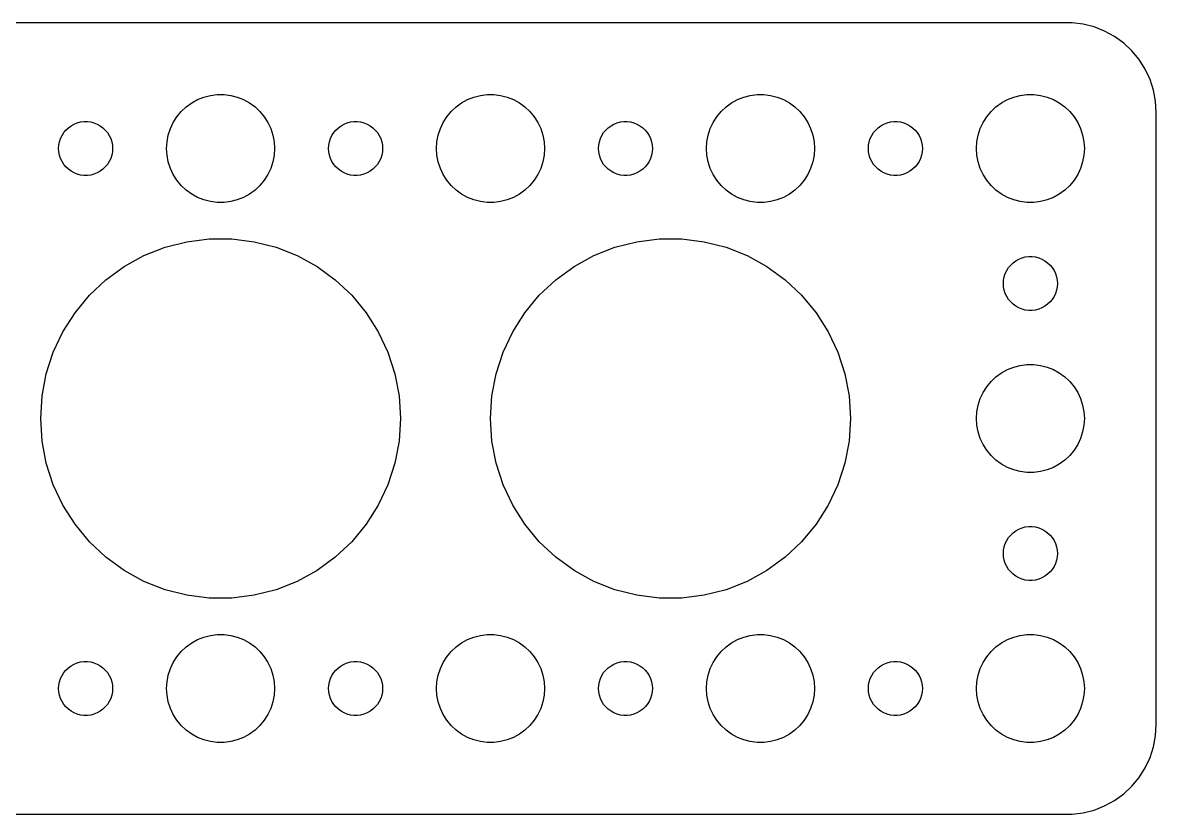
# Model space of a CAD drawing. Header units: metres. Extents: x -52 to 52, y 32 to 76.
# Drawn here: x -11 to 52, y 32 to 76 of the extents above; entities that cross this region are included whole.
import ezdxf

# ---------------------------------------------------------------- set-up
doc = ezdxf.new("R2010")
doc.units = ezdxf.units.M

msp = doc.modelspace()

# ---------------------------------------------------------------- linework, layer by layer
for p, q in [((47.3139, 75.9901), (-47.3139, 75.9901)), ((47.9369, 75.9114), (47.3139, 75.9901)), ((48.5451, 75.7553), (47.9369, 75.9114)), ((49.1289, 75.5241), (48.5451, 75.7553)), ((49.6791, 75.2216), (49.1289, 75.5241)), ((50.1871, 74.8526), (49.6791, 75.2216)), ((50.6448, 74.4227), (50.1871, 74.8526)), ((51.0451, 73.9389), (50.6448, 74.4227)), ((51.3815, 73.4088), (51.0451, 73.9389)), ((51.6489, 72.8406), (51.3815, 73.4088)), ((51.8429, 72.2434), (51.6489, 72.8406)), ((-1.27733, 71.7145), (-0.92705, 71.8532)), ((-0.92705, 71.8532), (-0.56213, 71.9469)), ((-0.56213, 71.9469), (-0.18837, 71.9941)), ((-0.18837, 71.9941), (0.18837, 71.9941)), ((0.18837, 71.9941), (0.56213, 71.9469)), ((0.56213, 71.9469), (0.92705, 71.8532)), ((0.92705, 71.8532), (1.27733, 71.7145)), ((13.7227, 71.7145), (14.0729, 71.8532)), ((14.0729, 71.8532), (14.4379, 71.9469)), ((14.4379, 71.9469), (14.8116, 71.9941)), ((14.8116, 71.9941), (15.1884, 71.9941)), ((15.1884, 71.9941), (15.5621, 71.9469)), ((15.5621, 71.9469), (15.927, 71.8532)), ((15.927, 71.8532), (16.2773, 71.7145)), ((28.7227, 71.7145), (29.0729, 71.8532)), ((29.0729, 71.8532), (29.4379, 71.9469)), ((29.4379, 71.9469), (29.8116, 71.9941)), ((29.8116, 71.9941), (30.1884, 71.9941)), ((30.1884, 71.9941), (30.5621, 71.9469)), ((30.5621, 71.9469), (30.927, 71.8532)), ((30.927, 71.8532), (31.2773, 71.7145)), ((43.7227, 71.7145), (44.0729, 71.8532)), ((44.0729, 71.8532), (44.4379, 71.9469)), ((44.4379, 71.9469), (44.8116, 71.9941)), ((44.8116, 71.9941), (45.1884, 71.9941)), ((45.1884, 71.9941), (45.5621, 71.9469)), ((45.5621, 71.9469), (45.927, 71.8532)), ((45.927, 71.8532), (46.2773, 71.7145)), ((51.9606, 71.6267), (51.8429, 72.2434)), ((-2.1869, 71.0536), (-1.91226, 71.3115)), ((-1.91226, 71.3115), (-1.60747, 71.533)), ((-1.60747, 71.533), (-1.27733, 71.7145)), ((1.27733, 71.7145), (1.60747, 71.533)), ((1.60747, 71.533), (1.91226, 71.3115)), ((1.91226, 71.3115), (2.1869, 71.0536)), ((12.8131, 71.0536), (13.0877, 71.3115)), ((13.0877, 71.3115), (13.3925, 71.533)), ((13.3925, 71.533), (13.7227, 71.7145)), ((16.2773, 71.7145), (16.6075, 71.533)), ((16.6075, 71.533), (16.9123, 71.3115)), ((16.9123, 71.3115), (17.1869, 71.0536)), ((27.8131, 71.0536), (28.0877, 71.3115)), ((28.0877, 71.3115), (28.3925, 71.533)), ((28.3925, 71.533), (28.7227, 71.7145)), ((31.2773, 71.7145), (31.6075, 71.533)), ((31.6075, 71.533), (31.9123, 71.3115)), ((31.9123, 71.3115), (32.1869, 71.0536)), ((42.8131, 71.0536), (43.0877, 71.3115)), ((43.0877, 71.3115), (43.3925, 71.533)), ((43.3925, 71.533), (43.7227, 71.7145)), ((46.2773, 71.7145), (46.6075, 71.533)), ((46.6075, 71.533), (46.9123, 71.3115)), ((46.9123, 71.3115), (47.1869, 71.0536)), ((52, 71), (51.9606, 71.6267)), ((-2.62891, 70.4453), (-2.42705, 70.7634)), ((-2.42705, 70.7634), (-2.1869, 71.0536)), ((2.1869, 71.0536), (2.42705, 70.7634)), ((2.42705, 70.7634), (2.62891, 70.4453)), ((12.3711, 70.4453), (12.5729, 70.7634)), ((12.5729, 70.7634), (12.8131, 71.0536)), ((17.1869, 71.0536), (17.427, 70.7634)), ((17.427, 70.7634), (17.6289, 70.4453)), ((27.3711, 70.4453), (27.5729, 70.7634)), ((27.5729, 70.7634), (27.8131, 71.0536)), ((32.1869, 71.0536), (32.427, 70.7634)), ((32.427, 70.7634), (32.6289, 70.4453)), ((42.3711, 70.4453), (42.5729, 70.7634)), ((42.5729, 70.7634), (42.8131, 71.0536)), ((47.1869, 71.0536), (47.427, 70.7634)), ((47.427, 70.7634), (47.6289, 70.4453)), ((52, 37), (52, 71)), ((-8.71352, 69.8817), (-8.59344, 70.0268)), ((-8.59344, 70.0268), (-8.45613, 70.1558)), ((-8.45613, 70.1558), (-8.30373, 70.2665)), ((-8.30373, 70.2665), (-8.13866, 70.3572)), ((-8.13866, 70.3572), (-7.96352, 70.4266)), ((-7.96352, 70.4266), (-7.78107, 70.4734)), ((-7.78107, 70.4734), (-7.59418, 70.497)), ((-7.59418, 70.497), (-7.40581, 70.497)), ((-7.40581, 70.497), (-7.21892, 70.4734)), ((-7.21892, 70.4734), (-7.03647, 70.4266)), ((-7.03647, 70.4266), (-6.86133, 70.3572)), ((-6.86133, 70.3572), (-6.69626, 70.2665)), ((-6.69626, 70.2665), (-6.54385, 70.1558)), ((-6.54385, 70.1558), (-6.40654, 70.0268)), ((-6.40654, 70.0268), (-6.28647, 69.8817)), ((-2.90575, 69.7461), (-2.78932, 70.1044)), ((-2.78932, 70.1044), (-2.62891, 70.4453)), ((2.62891, 70.4453), (2.78932, 70.1044)), ((2.78932, 70.1044), (2.90575, 69.7461)), ((6.28647, 69.8817), (6.40654, 70.0268)), ((6.40654, 70.0268), (6.54385, 70.1558)), ((6.54385, 70.1558), (6.69626, 70.2665)), ((6.69626, 70.2665), (6.86133, 70.3572)), ((6.86133, 70.3572), (7.03647, 70.4266)), ((7.03647, 70.4266), (7.21892, 70.4734)), ((7.21892, 70.4734), (7.40581, 70.497)), ((7.40581, 70.497), (7.59418, 70.497)), ((7.59418, 70.497), (7.78107, 70.4734)), ((7.78107, 70.4734), (7.96352, 70.4266)), ((7.96352, 70.4266), (8.13866, 70.3572)), ((8.13866, 70.3572), (8.30373, 70.2665)), ((8.30373, 70.2665), (8.45613, 70.1558)), ((8.45613, 70.1558), (8.59344, 70.0268)), ((8.59344, 70.0268), (8.71352, 69.8817)), ((12.0942, 69.7461), (12.2107, 70.1044)), ((12.2107, 70.1044), (12.3711, 70.4453)), ((17.6289, 70.4453), (17.7893, 70.1044)), ((17.7893, 70.1044), (17.9057, 69.7461)), ((21.2865, 69.8817), (21.4065, 70.0268)), ((21.4065, 70.0268), (21.5439, 70.1558)), ((21.5439, 70.1558), (21.6963, 70.2665)), ((21.6963, 70.2665), (21.8613, 70.3572)), ((21.8613, 70.3572), (22.0365, 70.4266)), ((22.0365, 70.4266), (22.2189, 70.4734)), ((22.2189, 70.4734), (22.4058, 70.497)), ((22.4058, 70.497), (22.5942, 70.497)), ((22.5942, 70.497), (22.7811, 70.4734)), ((22.7811, 70.4734), (22.9635, 70.4266)), ((22.9635, 70.4266), (23.1387, 70.3572)), ((23.1387, 70.3572), (23.3037, 70.2665)), ((23.3037, 70.2665), (23.4561, 70.1558)), ((23.4561, 70.1558), (23.5934, 70.0268)), ((23.5934, 70.0268), (23.7135, 69.8817)), ((27.0942, 69.7461), (27.2107, 70.1044)), ((27.2107, 70.1044), (27.3711, 70.4453)), ((32.6289, 70.4453), (32.7893, 70.1044)), ((32.7893, 70.1044), (32.9057, 69.7461)), ((36.2865, 69.8817), (36.4065, 70.0268)), ((36.4065, 70.0268), (36.5439, 70.1558)), ((36.5439, 70.1558), (36.6963, 70.2665)), ((36.6963, 70.2665), (36.8613, 70.3572)), ((36.8613, 70.3572), (37.0365, 70.4266)), ((37.0365, 70.4266), (37.2189, 70.4734)), ((37.2189, 70.4734), (37.4058, 70.497)), ((37.4058, 70.497), (37.5942, 70.497)), ((37.5942, 70.497), (37.7811, 70.4734)), ((37.7811, 70.4734), (37.9635, 70.4266)), ((37.9635, 70.4266), (38.1387, 70.3572)), ((38.1387, 70.3572), (38.3037, 70.2665)), ((38.3037, 70.2665), (38.4561, 70.1558)), ((38.4561, 70.1558), (38.5934, 70.0268)), ((38.5934, 70.0268), (38.7135, 69.8817)), ((42.0942, 69.7461), (42.2107, 70.1044)), ((42.2107, 70.1044), (42.3711, 70.4453)), ((47.6289, 70.4453), (47.7893, 70.1044)), ((47.7893, 70.1044), (47.9057, 69.7461)), ((-8.98816, 69.188), (-8.95287, 69.373)), ((-8.95287, 69.373), (-8.89465, 69.5522)), ((-8.89465, 69.5522), (-8.81445, 69.7226)), ((-8.81445, 69.7226), (-8.71352, 69.8817)), ((-6.28647, 69.8817), (-6.18553, 69.7226)), ((-6.18553, 69.7226), (-6.10533, 69.5522)), ((-6.10533, 69.5522), (-6.04712, 69.373)), ((-6.04712, 69.373), (-6.01183, 69.188)), ((-3, 69), (-2.97633, 69.376)), ((-2.97633, 69.376), (-2.90575, 69.7461)), ((2.90575, 69.7461), (2.97633, 69.376)), ((2.97633, 69.376), (3, 69)), ((6.01183, 69.188), (6.04712, 69.373)), ((6.04712, 69.373), (6.10533, 69.5522)), ((6.10533, 69.5522), (6.18553, 69.7226)), ((6.18553, 69.7226), (6.28647, 69.8817)), ((8.71352, 69.8817), (8.81445, 69.7226)), ((8.81445, 69.7226), (8.89465, 69.5522)), ((8.89465, 69.5522), (8.95287, 69.373)), ((8.95287, 69.373), (8.98816, 69.188)), ((12, 69), (12.0237, 69.376)), ((12.0237, 69.376), (12.0942, 69.7461)), ((17.9057, 69.7461), (17.9763, 69.376)), ((17.9763, 69.376), (18, 69)), ((21.0118, 69.188), (21.0471, 69.373)), ((21.0471, 69.373), (21.1053, 69.5522)), ((21.1053, 69.5522), (21.1855, 69.7226)), ((21.1855, 69.7226), (21.2865, 69.8817)), ((23.7135, 69.8817), (23.8145, 69.7226)), ((23.8145, 69.7226), (23.8947, 69.5522)), ((23.8947, 69.5522), (23.9529, 69.373)), ((23.9529, 69.373), (23.9882, 69.188)), ((27, 69), (27.0237, 69.376)), ((27.0237, 69.376), (27.0942, 69.7461)), ((32.9057, 69.7461), (32.9763, 69.376)), ((32.9763, 69.376), (33, 69)), ((36.0118, 69.188), (36.0471, 69.373)), ((36.0471, 69.373), (36.1053, 69.5522)), ((36.1053, 69.5522), (36.1855, 69.7226)), ((36.1855, 69.7226), (36.2865, 69.8817)), ((38.7135, 69.8817), (38.8145, 69.7226)), ((38.8145, 69.7226), (38.8947, 69.5522)), ((38.8947, 69.5522), (38.9529, 69.373)), ((38.9529, 69.373), (38.9882, 69.188)), ((42, 69), (42.0237, 69.376)), ((42.0237, 69.376), (42.0942, 69.7461)), ((47.9057, 69.7461), (47.9763, 69.376)), ((47.9763, 69.376), (48, 69)), ((-9, 69), (-8.98816, 69.188)), ((-8.98816, 68.812), (-9, 69)), ((-8.95287, 68.627), (-8.98816, 68.812)), ((-6.01183, 68.812), (-6.04712, 68.627)), ((-6.01183, 69.188), (-6, 69)), ((-6, 69), (-6.01183, 68.812)), ((-2.97633, 68.624), (-3, 69)), ((3, 69), (2.97633, 68.624)), ((6, 69), (6.01183, 69.188)), ((6.01183, 68.812), (6, 69)), ((6.04712, 68.627), (6.01183, 68.812)), ((8.98816, 68.812), (8.95287, 68.627)), ((8.98816, 69.188), (9, 69)), ((9, 69), (8.98816, 68.812)), ((12.0237, 68.624), (12, 69)), ((18, 69), (17.9763, 68.624)), ((21, 69), (21.0118, 69.188)), ((21.0118, 68.812), (21, 69)), ((21.0471, 68.627), (21.0118, 68.812)), ((23.9882, 68.812), (23.9529, 68.627)), ((23.9882, 69.188), (24, 69)), ((24, 69), (23.9882, 68.812)), ((27.0237, 68.624), (27, 69)), ((33, 69), (32.9763, 68.624)), ((36, 69), (36.0118, 69.188)), ((36.0118, 68.812), (36, 69)), ((36.0471, 68.627), (36.0118, 68.812)), ((38.9882, 68.812), (38.9529, 68.627)), ((38.9882, 69.188), (39, 69)), ((39, 69), (38.9882, 68.812)), ((42.0237, 68.624), (42, 69)), ((48, 69), (47.9763, 68.624)), ((-8.89465, 68.4478), (-8.95287, 68.627)), ((-8.81445, 68.2774), (-8.89465, 68.4478)), ((-8.71352, 68.1183), (-8.81445, 68.2774)), ((-8.59344, 67.9732), (-8.71352, 68.1183)), ((-6.28647, 68.1183), (-6.40654, 67.9732)), ((-6.18553, 68.2774), (-6.28647, 68.1183)), ((-6.10533, 68.4478), (-6.18553, 68.2774)), ((-6.04712, 68.627), (-6.10533, 68.4478)), ((-2.90575, 68.2539), (-2.97633, 68.624)), ((-2.78932, 67.8956), (-2.90575, 68.2539)), ((2.90575, 68.2539), (2.78932, 67.8956)), ((2.97633, 68.624), (2.90575, 68.2539)), ((6.10533, 68.4478), (6.04712, 68.627)), ((6.18553, 68.2774), (6.10533, 68.4478)), ((6.28647, 68.1183), (6.18553, 68.2774)), ((6.40654, 67.9732), (6.28647, 68.1183)), ((8.71352, 68.1183), (8.59344, 67.9732)), ((8.81445, 68.2774), (8.71352, 68.1183)), ((8.89465, 68.4478), (8.81445, 68.2774)), ((8.95287, 68.627), (8.89465, 68.4478)), ((12.0942, 68.2539), (12.0237, 68.624)), ((12.2107, 67.8956), (12.0942, 68.2539)), ((17.9057, 68.2539), (17.7893, 67.8956)), ((17.9763, 68.624), (17.9057, 68.2539)), ((21.1053, 68.4478), (21.0471, 68.627)), ((21.1855, 68.2774), (21.1053, 68.4478)), ((21.2865, 68.1183), (21.1855, 68.2774)), ((21.4065, 67.9732), (21.2865, 68.1183)), ((23.7135, 68.1183), (23.5934, 67.9732)), ((23.8145, 68.2774), (23.7135, 68.1183)), ((23.8947, 68.4478), (23.8145, 68.2774)), ((23.9529, 68.627), (23.8947, 68.4478)), ((27.0942, 68.2539), (27.0237, 68.624)), ((27.2107, 67.8956), (27.0942, 68.2539)), ((32.9057, 68.2539), (32.7893, 67.8956)), ((32.9763, 68.624), (32.9057, 68.2539)), ((36.1053, 68.4478), (36.0471, 68.627)), ((36.1855, 68.2774), (36.1053, 68.4478)), ((36.2865, 68.1183), (36.1855, 68.2774)), ((36.4065, 67.9732), (36.2865, 68.1183)), ((38.7135, 68.1183), (38.5934, 67.9732)), ((38.8145, 68.2774), (38.7135, 68.1183)), ((38.8947, 68.4478), (38.8145, 68.2774)), ((38.9529, 68.627), (38.8947, 68.4478)), ((42.0942, 68.2539), (42.0237, 68.624)), ((42.2107, 67.8956), (42.0942, 68.2539)), ((47.9057, 68.2539), (47.7893, 67.8956)), ((47.9763, 68.624), (47.9057, 68.2539)), ((-8.45613, 67.8442), (-8.59344, 67.9732)), ((-8.30373, 67.7335), (-8.45613, 67.8442)), ((-8.13866, 67.6427), (-8.30373, 67.7335)), ((-7.96352, 67.5734), (-8.13866, 67.6427)), ((-7.78107, 67.5266), (-7.96352, 67.5734)), ((-7.59418, 67.5029), (-7.78107, 67.5266)), ((-7.40581, 67.5029), (-7.59418, 67.5029)), ((-7.21892, 67.5266), (-7.40581, 67.5029)), ((-7.03647, 67.5734), (-7.21892, 67.5266)), ((-6.86133, 67.6427), (-7.03647, 67.5734)), ((-6.69626, 67.7335), (-6.86133, 67.6427)), ((-6.54385, 67.8442), (-6.69626, 67.7335)), ((-6.40654, 67.9732), (-6.54385, 67.8442)), ((-2.62891, 67.5547), (-2.78932, 67.8956)), ((-2.42705, 67.2366), (-2.62891, 67.5547)), ((2.62891, 67.5547), (2.42705, 67.2366)), ((2.78932, 67.8956), (2.62891, 67.5547)), ((6.54385, 67.8442), (6.40654, 67.9732)), ((6.69626, 67.7335), (6.54385, 67.8442)), ((6.86133, 67.6427), (6.69626, 67.7335)), ((7.03647, 67.5734), (6.86133, 67.6427)), ((7.21892, 67.5266), (7.03647, 67.5734)), ((7.40581, 67.5029), (7.21892, 67.5266)), ((7.59418, 67.5029), (7.40581, 67.5029)), ((7.78107, 67.5266), (7.59418, 67.5029)), ((7.96352, 67.5734), (7.78107, 67.5266)), ((8.13866, 67.6427), (7.96352, 67.5734)), ((8.30373, 67.7335), (8.13866, 67.6427)), ((8.45613, 67.8442), (8.30373, 67.7335)), ((8.59344, 67.9732), (8.45613, 67.8442)), ((12.3711, 67.5547), (12.2107, 67.8956)), ((12.5729, 67.2366), (12.3711, 67.5547)), ((17.6289, 67.5547), (17.427, 67.2366)), ((17.7893, 67.8956), (17.6289, 67.5547)), ((21.5439, 67.8442), (21.4065, 67.9732)), ((21.6963, 67.7335), (21.5439, 67.8442)), ((21.8613, 67.6427), (21.6963, 67.7335)), ((22.0365, 67.5734), (21.8613, 67.6427)), ((22.2189, 67.5266), (22.0365, 67.5734)), ((22.4058, 67.5029), (22.2189, 67.5266)), ((22.5942, 67.5029), (22.4058, 67.5029)), ((22.7811, 67.5266), (22.5942, 67.5029)), ((22.9635, 67.5734), (22.7811, 67.5266)), ((23.1387, 67.6427), (22.9635, 67.5734)), ((23.3037, 67.7335), (23.1387, 67.6427)), ((23.4561, 67.8442), (23.3037, 67.7335)), ((23.5934, 67.9732), (23.4561, 67.8442)), ((27.3711, 67.5547), (27.2107, 67.8956)), ((27.5729, 67.2366), (27.3711, 67.5547)), ((32.6289, 67.5547), (32.427, 67.2366)), ((32.7893, 67.8956), (32.6289, 67.5547)), ((36.5439, 67.8442), (36.4065, 67.9732)), ((36.6963, 67.7335), (36.5439, 67.8442)), ((36.8613, 67.6427), (36.6963, 67.7335)), ((37.0365, 67.5734), (36.8613, 67.6427)), ((37.2189, 67.5266), (37.0365, 67.5734)), ((37.4058, 67.5029), (37.2189, 67.5266)), ((37.5942, 67.5029), (37.4058, 67.5029)), ((37.7811, 67.5266), (37.5942, 67.5029)), ((37.9635, 67.5734), (37.7811, 67.5266)), ((38.1387, 67.6427), (37.9635, 67.5734)), ((38.3037, 67.7335), (38.1387, 67.6427)), ((38.4561, 67.8442), (38.3037, 67.7335)), ((38.5934, 67.9732), (38.4561, 67.8442)), ((42.3711, 67.5547), (42.2107, 67.8956)), ((42.5729, 67.2366), (42.3711, 67.5547)), ((47.6289, 67.5547), (47.427, 67.2366)), ((47.7893, 67.8956), (47.6289, 67.5547)), ((-2.1869, 66.9464), (-2.42705, 67.2366)), ((-1.91226, 66.6884), (-2.1869, 66.9464)), ((2.1869, 66.9464), (1.91226, 66.6884)), ((2.42705, 67.2366), (2.1869, 66.9464)), ((12.8131, 66.9464), (12.5729, 67.2366)), ((13.0877, 66.6884), (12.8131, 66.9464)), ((17.1869, 66.9464), (16.9123, 66.6884)), ((17.427, 67.2366), (17.1869, 66.9464)), ((27.8131, 66.9464), (27.5729, 67.2366)), ((28.0877, 66.6884), (27.8131, 66.9464)), ((32.1869, 66.9464), (31.9123, 66.6884)), ((32.427, 67.2366), (32.1869, 66.9464)), ((42.8131, 66.9464), (42.5729, 67.2366)), ((43.0877, 66.6884), (42.8131, 66.9464)), ((47.1869, 66.9464), (46.9123, 66.6884)), ((47.427, 67.2366), (47.1869, 66.9464)), ((-1.60747, 66.467), (-1.91226, 66.6884)), ((-1.27733, 66.2855), (-1.60747, 66.467)), ((-0.92705, 66.1468), (-1.27733, 66.2855)), ((1.27733, 66.2855), (0.92705, 66.1468)), ((1.60747, 66.467), (1.27733, 66.2855)), ((1.91226, 66.6884), (1.60747, 66.467)), ((13.3925, 66.467), (13.0877, 66.6884)), ((13.7227, 66.2855), (13.3925, 66.467)), ((14.0729, 66.1468), (13.7227, 66.2855)), ((16.2773, 66.2855), (15.927, 66.1468)), ((16.6075, 66.467), (16.2773, 66.2855)), ((16.9123, 66.6884), (16.6075, 66.467)), ((28.3925, 66.467), (28.0877, 66.6884)), ((28.7227, 66.2855), (28.3925, 66.467)), ((29.0729, 66.1468), (28.7227, 66.2855)), ((31.2773, 66.2855), (30.927, 66.1468)), ((31.6075, 66.467), (31.2773, 66.2855)), ((31.9123, 66.6884), (31.6075, 66.467)), ((43.3925, 66.467), (43.0877, 66.6884)), ((43.7227, 66.2855), (43.3925, 66.467)), ((44.0729, 66.1468), (43.7227, 66.2855)), ((46.2773, 66.2855), (45.927, 66.1468)), ((46.6075, 66.467), (46.2773, 66.2855)), ((46.9123, 66.6884), (46.6075, 66.467)), ((-0.56213, 66.0531), (-0.92705, 66.1468)), ((-0.18837, 66.0059), (-0.56213, 66.0531)), ((0.18837, 66.0059), (-0.18837, 66.0059)), ((0.56213, 66.0531), (0.18837, 66.0059)), ((0.92705, 66.1468), (0.56213, 66.0531)), ((14.4379, 66.0531), (14.0729, 66.1468)), ((14.8116, 66.0059), (14.4379, 66.0531)), ((15.1884, 66.0059), (14.8116, 66.0059)), ((15.5621, 66.0531), (15.1884, 66.0059)), ((15.927, 66.1468), (15.5621, 66.0531)), ((29.4379, 66.0531), (29.0729, 66.1468)), ((29.8116, 66.0059), (29.4379, 66.0531)), ((30.1884, 66.0059), (29.8116, 66.0059)), ((30.5621, 66.0531), (30.1884, 66.0059)), ((30.927, 66.1468), (30.5621, 66.0531)), ((44.4379, 66.0531), (44.0729, 66.1468)), ((44.8116, 66.0059), (44.4379, 66.0531)), ((45.1884, 66.0059), (44.8116, 66.0059)), ((45.5621, 66.0531), (45.1884, 66.0059)), ((45.927, 66.1468), (45.5621, 66.0531)), ((-3.09016, 63.5106), (-1.87381, 63.8229)), ((-1.87381, 63.8229), (-0.6279, 63.9803)), ((-0.6279, 63.9803), (0.6279, 63.9803)), ((0.6279, 63.9803), (1.87381, 63.8229)), ((1.87381, 63.8229), (3.09016, 63.5106)), ((21.9098, 63.5106), (23.1262, 63.8229)), ((23.1262, 63.8229), (24.3721, 63.9803)), ((24.3721, 63.9803), (25.6279, 63.9803)), ((25.6279, 63.9803), (26.8738, 63.8229)), ((26.8738, 63.8229), (28.0902, 63.5106)), ((-5.35826, 62.4433), (-4.25778, 63.0483)), ((-4.25778, 63.0483), (-3.09016, 63.5106)), ((3.09016, 63.5106), (4.25778, 63.0483)), ((4.25778, 63.0483), (5.35826, 62.4433)), ((19.6417, 62.4433), (20.7422, 63.0483)), ((20.7422, 63.0483), (21.9098, 63.5106)), ((28.0902, 63.5106), (29.2578, 63.0483)), ((29.2578, 63.0483), (30.3583, 62.4433)), ((-6.37424, 61.7051), (-5.35826, 62.4433)), ((5.35826, 62.4433), (6.37424, 61.7051)), ((18.6257, 61.7051), (19.6417, 62.4433)), ((30.3583, 62.4433), (31.3742, 61.7051)), ((43.6855, 62.2226), (43.7865, 62.3817)), ((43.7865, 62.3817), (43.9065, 62.5268)), ((43.9065, 62.5268), (44.0439, 62.6558)), ((44.0439, 62.6558), (44.1963, 62.7665)), ((44.1963, 62.7665), (44.3613, 62.8572)), ((44.3613, 62.8572), (44.5365, 62.9266)), ((44.5365, 62.9266), (44.7189, 62.9734)), ((44.7189, 62.9734), (44.9058, 62.997)), ((44.9058, 62.997), (45.0942, 62.997)), ((45.0942, 62.997), (45.2811, 62.9734)), ((45.2811, 62.9734), (45.4635, 62.9266)), ((45.4635, 62.9266), (45.6387, 62.8572)), ((45.6387, 62.8572), (45.8037, 62.7665)), ((45.8037, 62.7665), (45.9561, 62.6558)), ((45.9561, 62.6558), (46.0934, 62.5268)), ((46.0934, 62.5268), (46.2135, 62.3817)), ((46.2135, 62.3817), (46.3145, 62.2226)), ((43.5118, 61.688), (43.5471, 61.873)), ((43.5471, 61.873), (43.6053, 62.0522)), ((43.6053, 62.0522), (43.6855, 62.2226)), ((46.3145, 62.2226), (46.3947, 62.0522)), ((46.3947, 62.0522), (46.4529, 61.873)), ((46.4529, 61.873), (46.4882, 61.688)), ((-7.28967, 60.8455), (-6.37424, 61.7051)), ((6.37424, 61.7051), (7.28967, 60.8455)), ((17.7103, 60.8455), (18.6257, 61.7051)), ((31.3742, 61.7051), (32.2897, 60.8455)), ((43.5, 61.5), (43.5118, 61.688)), ((43.5118, 61.312), (43.5, 61.5)), ((43.5471, 61.127), (43.5118, 61.312)), ((43.6053, 60.9478), (43.5471, 61.127)), ((46.4529, 61.127), (46.3947, 60.9478)), ((46.4882, 61.312), (46.4529, 61.127)), ((46.4882, 61.688), (46.5, 61.5)), ((46.5, 61.5), (46.4882, 61.312)), ((-8.09016, 59.8778), (-7.28967, 60.8455)), ((7.28967, 60.8455), (8.09016, 59.8778)), ((16.9098, 59.8778), (17.7103, 60.8455)), ((32.2897, 60.8455), (33.0902, 59.8778)), ((43.6855, 60.7774), (43.6053, 60.9478)), ((43.7865, 60.6183), (43.6855, 60.7774)), ((43.9065, 60.4732), (43.7865, 60.6183)), ((46.2135, 60.6183), (46.0934, 60.4732)), ((46.3145, 60.7774), (46.2135, 60.6183)), ((46.3947, 60.9478), (46.3145, 60.7774)), ((-8.76306, 58.8175), (-8.09016, 59.8778)), ((8.09016, 59.8778), (8.76306, 58.8175)), ((16.2369, 58.8175), (16.9098, 59.8778)), ((33.0902, 59.8778), (33.7631, 58.8175)), ((44.0439, 60.3442), (43.9065, 60.4732)), ((44.1963, 60.2335), (44.0439, 60.3442)), ((44.3613, 60.1427), (44.1963, 60.2335)), ((44.5365, 60.0734), (44.3613, 60.1427)), ((44.7189, 60.0266), (44.5365, 60.0734)), ((44.9058, 60.0029), (44.7189, 60.0266)), ((45.0942, 60.0029), (44.9058, 60.0029)), ((45.2811, 60.0266), (45.0942, 60.0029)), ((45.4635, 60.0734), (45.2811, 60.0266)), ((45.6387, 60.1427), (45.4635, 60.0734)), ((45.8037, 60.2335), (45.6387, 60.1427)), ((45.9561, 60.3442), (45.8037, 60.2335)), ((46.0934, 60.4732), (45.9561, 60.3442)), ((-9.29776, 57.6812), (-8.76306, 58.8175)), ((8.76306, 58.8175), (9.29776, 57.6812)), ((15.7022, 57.6812), (16.2369, 58.8175)), ((33.7631, 58.8175), (34.2978, 57.6812)), ((-9.68582, 56.4869), (-9.29776, 57.6812)), ((9.29776, 57.6812), (9.68582, 56.4869)), ((15.3142, 56.4869), (15.7022, 57.6812)), ((34.2978, 57.6812), (34.6858, 56.4869)), ((43.3925, 56.533), (43.7227, 56.7145)), ((43.7227, 56.7145), (44.0729, 56.8532)), ((44.0729, 56.8532), (44.4379, 56.9469)), ((44.4379, 56.9469), (44.8116, 56.9941)), ((44.8116, 56.9941), (45.1884, 56.9941)), ((45.1884, 56.9941), (45.5621, 56.9469)), ((45.5621, 56.9469), (45.927, 56.8532)), ((45.927, 56.8532), (46.2773, 56.7145)), ((46.2773, 56.7145), (46.6075, 56.533)), ((-9.92114, 55.2533), (-9.68582, 56.4869)), ((9.68582, 56.4869), (9.92114, 55.2533)), ((15.0788, 55.2533), (15.3142, 56.4869)), ((34.6858, 56.4869), (34.9211, 55.2533)), ((42.8131, 56.0536), (43.0877, 56.3115)), ((43.0877, 56.3115), (43.3925, 56.533)), ((46.6075, 56.533), (46.9123, 56.3115)), ((46.9123, 56.3115), (47.1869, 56.0536)), ((42.2107, 55.1044), (42.3711, 55.4453)), ((42.3711, 55.4453), (42.5729, 55.7634)), ((42.5729, 55.7634), (42.8131, 56.0536)), ((47.1869, 56.0536), (47.427, 55.7634)), ((47.427, 55.7634), (47.6289, 55.4453)), ((47.6289, 55.4453), (47.7893, 55.1044)), ((-10, 54), (-9.92114, 55.2533)), ((9.92114, 55.2533), (10, 54)), ((15, 54), (15.0788, 55.2533)), ((34.9211, 55.2533), (35, 54)), ((42.0942, 54.7461), (42.2107, 55.1044)), ((47.7893, 55.1044), (47.9057, 54.7461)), ((42, 54), (42.0237, 54.376)), ((42.0237, 54.376), (42.0942, 54.7461)), ((47.9057, 54.7461), (47.9763, 54.376)), ((47.9763, 54.376), (48, 54)), ((-9.92114, 52.7467), (-10, 54)), ((10, 54), (9.92114, 52.7467)), ((15.0788, 52.7467), (15, 54)), ((35, 54), (34.9211, 52.7467)), ((42.0237, 53.624), (42, 54)), ((42.0942, 53.2539), (42.0237, 53.624)), ((47.9763, 53.624), (47.9057, 53.2539)), ((48, 54), (47.9763, 53.624)), ((42.2107, 52.8956), (42.0942, 53.2539)), ((47.9057, 53.2539), (47.7893, 52.8956)), ((-9.68582, 51.5131), (-9.92114, 52.7467)), ((9.92114, 52.7467), (9.68582, 51.5131)), ((15.3142, 51.5131), (15.0788, 52.7467)), ((34.9211, 52.7467), (34.6858, 51.5131)), ((42.3711, 52.5547), (42.2107, 52.8956)), ((42.5729, 52.2366), (42.3711, 52.5547)), ((47.6289, 52.5547), (47.427, 52.2366)), ((47.7893, 52.8956), (47.6289, 52.5547)), ((42.8131, 51.9464), (42.5729, 52.2366)), ((43.0877, 51.6885), (42.8131, 51.9464)), ((43.3925, 51.467), (43.0877, 51.6885)), ((46.9123, 51.6885), (46.6075, 51.467)), ((47.1869, 51.9464), (46.9123, 51.6885)), ((47.427, 52.2366), (47.1869, 51.9464)), ((-9.29776, 50.3188), (-9.68582, 51.5131)), ((9.68582, 51.5131), (9.29776, 50.3188)), ((15.7022, 50.3188), (15.3142, 51.5131)), ((34.6858, 51.5131), (34.2978, 50.3188)), ((43.7227, 51.2855), (43.3925, 51.467)), ((44.0729, 51.1468), (43.7227, 51.2855)), ((44.4379, 51.0531), (44.0729, 51.1468)), ((44.8116, 51.0059), (44.4379, 51.0531)), ((45.5621, 51.0531), (45.1884, 51.0059)), ((45.927, 51.1468), (45.5621, 51.0531)), ((46.2773, 51.2855), (45.927, 51.1468)), ((46.6075, 51.467), (46.2773, 51.2855)), ((45.1884, 51.0059), (44.8116, 51.0059)), ((-8.76306, 49.1825), (-9.29776, 50.3188)), ((9.29776, 50.3188), (8.76306, 49.1825)), ((16.2369, 49.1825), (15.7022, 50.3188)), ((34.2978, 50.3188), (33.7631, 49.1825)), ((-8.09016, 48.1222), (-8.76306, 49.1825)), ((8.76306, 49.1825), (8.09016, 48.1222)), ((16.9098, 48.1222), (16.2369, 49.1825)), ((33.7631, 49.1825), (33.0902, 48.1222)), ((-7.28967, 47.1545), (-8.09016, 48.1222)), ((8.09016, 48.1222), (7.28967, 47.1545)), ((17.7103, 47.1545), (16.9098, 48.1222)), ((33.0902, 48.1222), (32.2897, 47.1545)), ((44.3613, 47.8573), (44.5365, 47.9266)), ((44.5365, 47.9266), (44.7189, 47.9734)), ((44.7189, 47.9734), (44.9058, 47.9971)), ((44.9058, 47.9971), (45.0942, 47.9971)), ((45.0942, 47.9971), (45.2811, 47.9734)), ((45.2811, 47.9734), (45.4635, 47.9266)), ((45.4635, 47.9266), (45.6387, 47.8573)), ((43.6855, 47.2226), (43.7865, 47.3817)), ((43.7865, 47.3817), (43.9065, 47.5268)), ((43.9065, 47.5268), (44.0439, 47.6558)), ((44.0439, 47.6558), (44.1963, 47.7665)), ((44.1963, 47.7665), (44.3613, 47.8573)), ((45.6387, 47.8573), (45.8037, 47.7665)), ((45.8037, 47.7665), (45.9561, 47.6558)), ((45.9561, 47.6558), (46.0934, 47.5268)), ((46.0934, 47.5268), (46.2135, 47.3817)), ((46.2135, 47.3817), (46.3145, 47.2226)), ((-6.37424, 46.2949), (-7.28967, 47.1545)), ((7.28967, 47.1545), (6.37424, 46.2949)), ((18.6257, 46.2949), (17.7103, 47.1545)), ((32.2897, 47.1545), (31.3742, 46.2949)), ((43.5, 46.5), (43.5118, 46.688)), ((43.5118, 46.688), (43.5471, 46.873)), ((43.5471, 46.873), (43.6053, 47.0522)), ((43.6053, 47.0522), (43.6855, 47.2226)), ((46.3145, 47.2226), (46.3947, 47.0522)), ((46.3947, 47.0522), (46.4529, 46.873)), ((46.4529, 46.873), (46.4882, 46.688)), ((46.4882, 46.688), (46.5, 46.5)), ((-5.35826, 45.5567), (-6.37424, 46.2949)), ((6.37424, 46.2949), (5.35826, 45.5567)), ((19.6417, 45.5567), (18.6257, 46.2949)), ((31.3742, 46.2949), (30.3583, 45.5567)), ((43.5118, 46.312), (43.5, 46.5)), ((43.5471, 46.127), (43.5118, 46.312)), ((43.6053, 45.9478), (43.5471, 46.127)), ((46.4529, 46.127), (46.3947, 45.9478)), ((46.4882, 46.312), (46.4529, 46.127)), ((46.5, 46.5), (46.4882, 46.312)), ((-4.25778, 44.9517), (-5.35826, 45.5567)), ((5.35826, 45.5567), (4.25778, 44.9517)), ((20.7422, 44.9517), (19.6417, 45.5567)), ((30.3583, 45.5567), (29.2578, 44.9517)), ((43.6855, 45.7774), (43.6053, 45.9478)), ((43.7865, 45.6183), (43.6855, 45.7774)), ((43.9065, 45.4732), (43.7865, 45.6183)), ((44.0439, 45.3442), (43.9065, 45.4732)), ((46.0934, 45.4732), (45.9561, 45.3442)), ((46.2135, 45.6183), (46.0934, 45.4732)), ((46.3145, 45.7774), (46.2135, 45.6183)), ((46.3947, 45.9478), (46.3145, 45.7774)), ((-3.09016, 44.4894), (-4.25778, 44.9517)), ((4.25778, 44.9517), (3.09016, 44.4894)), ((21.9098, 44.4894), (20.7422, 44.9517)), ((29.2578, 44.9517), (28.0902, 44.4894)), ((44.1963, 45.2335), (44.0439, 45.3442)), ((44.3613, 45.1428), (44.1963, 45.2335)), ((44.5365, 45.0734), (44.3613, 45.1428)), ((44.7189, 45.0266), (44.5365, 45.0734)), ((44.9058, 45.003), (44.7189, 45.0266)), ((45.0942, 45.003), (44.9058, 45.003)), ((45.2811, 45.0266), (45.0942, 45.003)), ((45.4635, 45.0734), (45.2811, 45.0266)), ((45.6387, 45.1428), (45.4635, 45.0734)), ((45.8037, 45.2335), (45.6387, 45.1428)), ((45.9561, 45.3442), (45.8037, 45.2335)), ((-1.87381, 44.1771), (-3.09016, 44.4894)), ((-0.6279, 44.0197), (-1.87381, 44.1771)), ((1.87381, 44.1771), (0.6279, 44.0197)), ((3.09016, 44.4894), (1.87381, 44.1771)), ((23.1262, 44.1771), (21.9098, 44.4894)), ((24.3721, 44.0197), (23.1262, 44.1771)), ((26.8738, 44.1771), (25.6279, 44.0197)), ((28.0902, 44.4894), (26.8738, 44.1771)), ((0.6279, 44.0197), (-0.6279, 44.0197)), ((25.6279, 44.0197), (24.3721, 44.0197)), ((-1.60747, 41.533), (-1.27733, 41.7145)), ((-1.27733, 41.7145), (-0.92705, 41.8532)), ((-0.92705, 41.8532), (-0.56213, 41.9469)), ((-0.56213, 41.9469), (-0.18837, 41.9941)), ((-0.18837, 41.9941), (0.18837, 41.9941)), ((0.18837, 41.9941), (0.56213, 41.9469)), ((0.56213, 41.9469), (0.92705, 41.8532)), ((0.92705, 41.8532), (1.27733, 41.7145)), ((1.27733, 41.7145), (1.60747, 41.533)), ((13.3925, 41.533), (13.7227, 41.7145)), ((13.7227, 41.7145), (14.0729, 41.8532)), ((14.0729, 41.8532), (14.4379, 41.9469)), ((14.4379, 41.9469), (14.8116, 41.9941)), ((14.8116, 41.9941), (15.1884, 41.9941)), ((15.1884, 41.9941), (15.5621, 41.9469)), ((15.5621, 41.9469), (15.927, 41.8532)), ((15.927, 41.8532), (16.2773, 41.7145)), ((16.2773, 41.7145), (16.6075, 41.533)), ((28.3925, 41.533), (28.7227, 41.7145)), ((28.7227, 41.7145), (29.0729, 41.8532)), ((29.0729, 41.8532), (29.4379, 41.9469)), ((29.4379, 41.9469), (29.8116, 41.9941)), ((29.8116, 41.9941), (30.1884, 41.9941)), ((30.1884, 41.9941), (30.5621, 41.9469)), ((30.5621, 41.9469), (30.927, 41.8532)), ((30.927, 41.8532), (31.2773, 41.7145)), ((31.2773, 41.7145), (31.6075, 41.533)), ((43.3925, 41.533), (43.7227, 41.7145)), ((43.7227, 41.7145), (44.0729, 41.8532)), ((44.0729, 41.8532), (44.4379, 41.9469)), ((44.4379, 41.9469), (44.8116, 41.9941)), ((44.8116, 41.9941), (45.1884, 41.9941)), ((45.1884, 41.9941), (45.5621, 41.9469)), ((45.5621, 41.9469), (45.927, 41.8532)), ((45.927, 41.8532), (46.2773, 41.7145)), ((46.2773, 41.7145), (46.6075, 41.533)), ((-2.42705, 40.7634), (-2.1869, 41.0536)), ((-2.1869, 41.0536), (-1.91226, 41.3116)), ((-1.91226, 41.3116), (-1.60747, 41.533)), ((1.60747, 41.533), (1.91226, 41.3116)), ((1.91226, 41.3116), (2.1869, 41.0536)), ((2.1869, 41.0536), (2.42705, 40.7634)), ((12.5729, 40.7634), (12.8131, 41.0536)), ((12.8131, 41.0536), (13.0877, 41.3116)), ((13.0877, 41.3116), (13.3925, 41.533)), ((16.6075, 41.533), (16.9123, 41.3116)), ((16.9123, 41.3116), (17.1869, 41.0536)), ((17.1869, 41.0536), (17.427, 40.7634)), ((27.5729, 40.7634), (27.8131, 41.0536)), ((27.8131, 41.0536), (28.0877, 41.3116)), ((28.0877, 41.3116), (28.3925, 41.533)), ((31.6075, 41.533), (31.9123, 41.3116)), ((31.9123, 41.3116), (32.1869, 41.0536)), ((32.1869, 41.0536), (32.427, 40.7634)), ((42.5729, 40.7634), (42.8131, 41.0536)), ((42.8131, 41.0536), (43.0877, 41.3116)), ((43.0877, 41.3116), (43.3925, 41.533)), ((46.6075, 41.533), (46.9123, 41.3116)), ((46.9123, 41.3116), (47.1869, 41.0536)), ((47.1869, 41.0536), (47.427, 40.7634)), ((-8.30373, 40.2665), (-8.13866, 40.3573)), ((-8.13866, 40.3573), (-7.96352, 40.4266)), ((-7.96352, 40.4266), (-7.78107, 40.4734)), ((-7.78107, 40.4734), (-7.59418, 40.4971)), ((-7.59418, 40.4971), (-7.40581, 40.4971)), ((-7.40581, 40.4971), (-7.21892, 40.4734)), ((-7.21892, 40.4734), (-7.03647, 40.4266)), ((-7.03647, 40.4266), (-6.86133, 40.3573)), ((-6.86133, 40.3573), (-6.69626, 40.2665)), ((-2.78932, 40.1044), (-2.62891, 40.4453)), ((-2.62891, 40.4453), (-2.42705, 40.7634)), ((2.42705, 40.7634), (2.62891, 40.4453)), ((2.62891, 40.4453), (2.78932, 40.1044)), ((6.69626, 40.2665), (6.86133, 40.3573)), ((6.86133, 40.3573), (7.03647, 40.4266)), ((7.03647, 40.4266), (7.21892, 40.4734)), ((7.21892, 40.4734), (7.40581, 40.4971)), ((7.40581, 40.4971), (7.59418, 40.4971)), ((7.59418, 40.4971), (7.78107, 40.4734)), ((7.78107, 40.4734), (7.96352, 40.4266)), ((7.96352, 40.4266), (8.13866, 40.3573)), ((8.13866, 40.3573), (8.30373, 40.2665)), ((12.2107, 40.1044), (12.3711, 40.4453)), ((12.3711, 40.4453), (12.5729, 40.7634)), ((17.427, 40.7634), (17.6289, 40.4453)), ((17.6289, 40.4453), (17.7893, 40.1044)), ((21.6963, 40.2665), (21.8613, 40.3573)), ((21.8613, 40.3573), (22.0365, 40.4266)), ((22.0365, 40.4266), (22.2189, 40.4734)), ((22.2189, 40.4734), (22.4058, 40.4971)), ((22.4058, 40.4971), (22.5942, 40.4971)), ((22.5942, 40.4971), (22.7811, 40.4734)), ((22.7811, 40.4734), (22.9635, 40.4266)), ((22.9635, 40.4266), (23.1387, 40.3573)), ((23.1387, 40.3573), (23.3037, 40.2665)), ((27.2107, 40.1044), (27.3711, 40.4453)), ((27.3711, 40.4453), (27.5729, 40.7634)), ((32.427, 40.7634), (32.6289, 40.4453)), ((32.6289, 40.4453), (32.7893, 40.1044)), ((36.6963, 40.2665), (36.8613, 40.3573)), ((36.8613, 40.3573), (37.0365, 40.4266)), ((37.0365, 40.4266), (37.2189, 40.4734)), ((37.2189, 40.4734), (37.4058, 40.4971)), ((37.4058, 40.4971), (37.5942, 40.4971)), ((37.5942, 40.4971), (37.7811, 40.4734)), ((37.7811, 40.4734), (37.9635, 40.4266)), ((37.9635, 40.4266), (38.1387, 40.3573)), ((38.1387, 40.3573), (38.3037, 40.2665)), ((42.2107, 40.1044), (42.3711, 40.4453)), ((42.3711, 40.4453), (42.5729, 40.7634)), ((47.427, 40.7634), (47.6289, 40.4453)), ((47.6289, 40.4453), (47.7893, 40.1044)), ((-8.89465, 39.5522), (-8.81445, 39.7226)), ((-8.81445, 39.7226), (-8.71352, 39.8817)), ((-8.71352, 39.8817), (-8.59344, 40.0268)), ((-8.59344, 40.0268), (-8.45613, 40.1558)), ((-8.45613, 40.1558), (-8.30373, 40.2665)), ((-6.69626, 40.2665), (-6.54385, 40.1558)), ((-6.54385, 40.1558), (-6.40654, 40.0268)), ((-6.40654, 40.0268), (-6.28647, 39.8817)), ((-6.28647, 39.8817), (-6.18553, 39.7226)), ((-6.18553, 39.7226), (-6.10533, 39.5522)), ((-2.97633, 39.376), (-2.90575, 39.7461)), ((-2.90575, 39.7461), (-2.78932, 40.1044)), ((2.78932, 40.1044), (2.90575, 39.7461)), ((2.90575, 39.7461), (2.97633, 39.376)), ((6.10533, 39.5522), (6.18553, 39.7226)), ((6.18553, 39.7226), (6.28647, 39.8817)), ((6.28647, 39.8817), (6.40654, 40.0268)), ((6.40654, 40.0268), (6.54385, 40.1558)), ((6.54385, 40.1558), (6.69626, 40.2665)), ((8.30373, 40.2665), (8.45613, 40.1558)), ((8.45613, 40.1558), (8.59344, 40.0268)), ((8.59344, 40.0268), (8.71352, 39.8817)), ((8.71352, 39.8817), (8.81445, 39.7226)), ((8.81445, 39.7226), (8.89465, 39.5522)), ((12.0237, 39.376), (12.0942, 39.7461)), ((12.0942, 39.7461), (12.2107, 40.1044)), ((17.7893, 40.1044), (17.9057, 39.7461)), ((17.9057, 39.7461), (17.9763, 39.376)), ((21.1053, 39.5522), (21.1855, 39.7226)), ((21.1855, 39.7226), (21.2865, 39.8817)), ((21.2865, 39.8817), (21.4065, 40.0268)), ((21.4065, 40.0268), (21.5439, 40.1558)), ((21.5439, 40.1558), (21.6963, 40.2665)), ((23.3037, 40.2665), (23.4561, 40.1558)), ((23.4561, 40.1558), (23.5934, 40.0268)), ((23.5934, 40.0268), (23.7135, 39.8817)), ((23.7135, 39.8817), (23.8145, 39.7226)), ((23.8145, 39.7226), (23.8947, 39.5522)), ((27.0237, 39.376), (27.0942, 39.7461)), ((27.0942, 39.7461), (27.2107, 40.1044)), ((32.7893, 40.1044), (32.9057, 39.7461)), ((32.9057, 39.7461), (32.9763, 39.376)), ((36.1053, 39.5522), (36.1855, 39.7226)), ((36.1855, 39.7226), (36.2865, 39.8817)), ((36.2865, 39.8817), (36.4065, 40.0268)), ((36.4065, 40.0268), (36.5439, 40.1558)), ((36.5439, 40.1558), (36.6963, 40.2665)), ((38.3037, 40.2665), (38.4561, 40.1558)), ((38.4561, 40.1558), (38.5934, 40.0268)), ((38.5934, 40.0268), (38.7135, 39.8817)), ((38.7135, 39.8817), (38.8145, 39.7226)), ((38.8145, 39.7226), (38.8947, 39.5522)), ((42.0237, 39.376), (42.0942, 39.7461)), ((42.0942, 39.7461), (42.2107, 40.1044)), ((47.7893, 40.1044), (47.9057, 39.7461)), ((47.9057, 39.7461), (47.9763, 39.376)), ((-9, 39), (-8.98816, 39.188)), ((-8.98816, 39.188), (-8.95287, 39.373)), ((-8.95287, 39.373), (-8.89465, 39.5522)), ((-6.10533, 39.5522), (-6.04712, 39.373)), ((-6.04712, 39.373), (-6.01183, 39.188)), ((-6.01183, 39.188), (-6, 39)), ((-3, 39), (-2.97633, 39.376)), ((2.97633, 39.376), (3, 39)), ((6, 39), (6.01183, 39.188)), ((6.01183, 39.188), (6.04712, 39.373)), ((6.04712, 39.373), (6.10533, 39.5522)), ((8.89465, 39.5522), (8.95287, 39.373)), ((8.95287, 39.373), (8.98816, 39.188)), ((8.98816, 39.188), (9, 39)), ((12, 39), (12.0237, 39.376)), ((17.9763, 39.376), (18, 39)), ((21, 39), (21.0118, 39.188)), ((21.0118, 39.188), (21.0471, 39.373)), ((21.0471, 39.373), (21.1053, 39.5522)), ((23.8947, 39.5522), (23.9529, 39.373)), ((23.9529, 39.373), (23.9882, 39.188)), ((23.9882, 39.188), (24, 39)), ((27, 39), (27.0237, 39.376)), ((32.9763, 39.376), (33, 39)), ((36, 39), (36.0118, 39.188)), ((36.0118, 39.188), (36.0471, 39.373)), ((36.0471, 39.373), (36.1053, 39.5522)), ((38.8947, 39.5522), (38.9529, 39.373)), ((38.9529, 39.373), (38.9882, 39.188)), ((38.9882, 39.188), (39, 39)), ((42, 39), (42.0237, 39.376)), ((47.9763, 39.376), (48, 39)), ((-8.98816, 38.812), (-9, 39)), ((-8.95287, 38.627), (-8.98816, 38.812)), ((-8.89465, 38.4478), (-8.95287, 38.627)), ((-8.81445, 38.2774), (-8.89465, 38.4478)), ((-6.10533, 38.4478), (-6.18553, 38.2774)), ((-6.04712, 38.627), (-6.10533, 38.4478)), ((-6.01183, 38.812), (-6.04712, 38.627)), ((-6, 39), (-6.01183, 38.812)), ((-2.97633, 38.624), (-3, 39)), ((-2.90575, 38.2539), (-2.97633, 38.624)), ((2.97633, 38.624), (2.90575, 38.2539)), ((3, 39), (2.97633, 38.624)), ((6.01183, 38.812), (6, 39)), ((6.04712, 38.627), (6.01183, 38.812)), ((6.10533, 38.4478), (6.04712, 38.627)), ((6.18553, 38.2774), (6.10533, 38.4478)), ((8.89465, 38.4478), (8.81445, 38.2774)), ((8.95287, 38.627), (8.89465, 38.4478)), ((8.98816, 38.812), (8.95287, 38.627)), ((9, 39), (8.98816, 38.812)), ((12.0237, 38.624), (12, 39)), ((12.0942, 38.2539), (12.0237, 38.624)), ((17.9763, 38.624), (17.9057, 38.2539)), ((18, 39), (17.9763, 38.624)), ((21.0118, 38.812), (21, 39)), ((21.0471, 38.627), (21.0118, 38.812)), ((21.1053, 38.4478), (21.0471, 38.627)), ((21.1855, 38.2774), (21.1053, 38.4478)), ((23.8947, 38.4478), (23.8145, 38.2774)), ((23.9529, 38.627), (23.8947, 38.4478)), ((23.9882, 38.812), (23.9529, 38.627)), ((24, 39), (23.9882, 38.812)), ((27.0237, 38.624), (27, 39)), ((27.0942, 38.2539), (27.0237, 38.624)), ((32.9763, 38.624), (32.9057, 38.2539)), ((33, 39), (32.9763, 38.624)), ((36.0118, 38.812), (36, 39)), ((36.0471, 38.627), (36.0118, 38.812)), ((36.1053, 38.4478), (36.0471, 38.627)), ((36.1855, 38.2774), (36.1053, 38.4478)), ((38.8947, 38.4478), (38.8145, 38.2774)), ((38.9529, 38.627), (38.8947, 38.4478)), ((38.9882, 38.812), (38.9529, 38.627)), ((39, 39), (38.9882, 38.812)), ((42.0237, 38.624), (42, 39)), ((42.0942, 38.2539), (42.0237, 38.624)), ((47.9763, 38.624), (47.9057, 38.2539)), ((48, 39), (47.9763, 38.624)), ((-8.71352, 38.1183), (-8.81445, 38.2774)), ((-8.59344, 37.9732), (-8.71352, 38.1183)), ((-8.45613, 37.8442), (-8.59344, 37.9732)), ((-8.30373, 37.7335), (-8.45613, 37.8442)), ((-6.54385, 37.8442), (-6.69626, 37.7335)), ((-6.40654, 37.9732), (-6.54385, 37.8442)), ((-6.28647, 38.1183), (-6.40654, 37.9732)), ((-6.18553, 38.2774), (-6.28647, 38.1183)), ((-2.78932, 37.8956), (-2.90575, 38.2539)), ((-2.62891, 37.5547), (-2.78932, 37.8956)), ((2.78932, 37.8956), (2.62891, 37.5547)), ((2.90575, 38.2539), (2.78932, 37.8956)), ((6.28647, 38.1183), (6.18553, 38.2774)), ((6.40654, 37.9732), (6.28647, 38.1183)), ((6.54385, 37.8442), (6.40654, 37.9732)), ((6.69626, 37.7335), (6.54385, 37.8442)), ((8.45613, 37.8442), (8.30373, 37.7335)), ((8.59344, 37.9732), (8.45613, 37.8442)), ((8.71352, 38.1183), (8.59344, 37.9732)), ((8.81445, 38.2774), (8.71352, 38.1183)), ((12.2107, 37.8956), (12.0942, 38.2539)), ((12.3711, 37.5547), (12.2107, 37.8956)), ((17.7893, 37.8956), (17.6289, 37.5547)), ((17.9057, 38.2539), (17.7893, 37.8956)), ((21.2865, 38.1183), (21.1855, 38.2774)), ((21.4065, 37.9732), (21.2865, 38.1183)), ((21.5439, 37.8442), (21.4065, 37.9732)), ((21.6963, 37.7335), (21.5439, 37.8442)), ((23.4561, 37.8442), (23.3037, 37.7335)), ((23.5934, 37.9732), (23.4561, 37.8442)), ((23.7135, 38.1183), (23.5934, 37.9732)), ((23.8145, 38.2774), (23.7135, 38.1183)), ((27.2107, 37.8956), (27.0942, 38.2539)), ((27.3711, 37.5547), (27.2107, 37.8956)), ((32.7893, 37.8956), (32.6289, 37.5547)), ((32.9057, 38.2539), (32.7893, 37.8956)), ((36.2865, 38.1183), (36.1855, 38.2774)), ((36.4065, 37.9732), (36.2865, 38.1183)), ((36.5439, 37.8442), (36.4065, 37.9732)), ((36.6963, 37.7335), (36.5439, 37.8442)), ((38.4561, 37.8442), (38.3037, 37.7335)), ((38.5934, 37.9732), (38.4561, 37.8442)), ((38.7135, 38.1183), (38.5934, 37.9732)), ((38.8145, 38.2774), (38.7135, 38.1183)), ((42.2107, 37.8956), (42.0942, 38.2539)), ((42.3711, 37.5547), (42.2107, 37.8956)), ((47.7893, 37.8956), (47.6289, 37.5547)), ((47.9057, 38.2539), (47.7893, 37.8956)), ((-8.13866, 37.6428), (-8.30373, 37.7335)), ((-7.96352, 37.5734), (-8.13866, 37.6428)), ((-7.78107, 37.5266), (-7.96352, 37.5734)), ((-7.59418, 37.503), (-7.78107, 37.5266)), ((-7.40581, 37.503), (-7.59418, 37.503)), ((-7.21892, 37.5266), (-7.40581, 37.503)), ((-7.03647, 37.5734), (-7.21892, 37.5266)), ((-6.86133, 37.6428), (-7.03647, 37.5734)), ((-6.69626, 37.7335), (-6.86133, 37.6428)), ((-2.42705, 37.2366), (-2.62891, 37.5547)), ((-2.1869, 36.9464), (-2.42705, 37.2366)), ((2.42705, 37.2366), (2.1869, 36.9464)), ((2.62891, 37.5547), (2.42705, 37.2366)), ((6.86133, 37.6428), (6.69626, 37.7335)), ((7.03647, 37.5734), (6.86133, 37.6428)), ((7.21892, 37.5266), (7.03647, 37.5734)), ((7.40581, 37.503), (7.21892, 37.5266)), ((7.59418, 37.503), (7.40581, 37.503)), ((7.78107, 37.5266), (7.59418, 37.503)), ((7.96352, 37.5734), (7.78107, 37.5266)), ((8.13866, 37.6428), (7.96352, 37.5734)), ((8.30373, 37.7335), (8.13866, 37.6428)), ((12.5729, 37.2366), (12.3711, 37.5547)), ((12.8131, 36.9464), (12.5729, 37.2366)), ((17.427, 37.2366), (17.1869, 36.9464)), ((17.6289, 37.5547), (17.427, 37.2366)), ((21.8613, 37.6428), (21.6963, 37.7335)), ((22.0365, 37.5734), (21.8613, 37.6428)), ((22.2189, 37.5266), (22.0365, 37.5734)), ((22.4058, 37.503), (22.2189, 37.5266)), ((22.5942, 37.503), (22.4058, 37.503)), ((22.7811, 37.5266), (22.5942, 37.503)), ((22.9635, 37.5734), (22.7811, 37.5266)), ((23.1387, 37.6428), (22.9635, 37.5734)), ((23.3037, 37.7335), (23.1387, 37.6428)), ((27.5729, 37.2366), (27.3711, 37.5547)), ((27.8131, 36.9464), (27.5729, 37.2366)), ((32.427, 37.2366), (32.1869, 36.9464)), ((32.6289, 37.5547), (32.427, 37.2366)), ((36.8613, 37.6428), (36.6963, 37.7335)), ((37.0365, 37.5734), (36.8613, 37.6428)), ((37.2189, 37.5266), (37.0365, 37.5734)), ((37.4058, 37.503), (37.2189, 37.5266)), ((37.5942, 37.503), (37.4058, 37.503)), ((37.7811, 37.5266), (37.5942, 37.503)), ((37.9635, 37.5734), (37.7811, 37.5266)), ((38.1387, 37.6428), (37.9635, 37.5734)), ((38.3037, 37.7335), (38.1387, 37.6428)), ((42.5729, 37.2366), (42.3711, 37.5547)), ((42.8131, 36.9464), (42.5729, 37.2366)), ((47.427, 37.2366), (47.1869, 36.9464)), ((47.6289, 37.5547), (47.427, 37.2366)), ((-1.91226, 36.6885), (-2.1869, 36.9464)), ((-1.60747, 36.467), (-1.91226, 36.6885)), ((1.91226, 36.6885), (1.60747, 36.467)), ((2.1869, 36.9464), (1.91226, 36.6885)), ((13.0877, 36.6885), (12.8131, 36.9464)), ((13.3925, 36.467), (13.0877, 36.6885)), ((16.9123, 36.6885), (16.6075, 36.467)), ((17.1869, 36.9464), (16.9123, 36.6885)), ((28.0877, 36.6885), (27.8131, 36.9464)), ((28.3925, 36.467), (28.0877, 36.6885)), ((31.9123, 36.6885), (31.6075, 36.467)), ((32.1869, 36.9464), (31.9123, 36.6885)), ((43.0877, 36.6885), (42.8131, 36.9464)), ((43.3925, 36.467), (43.0877, 36.6885)), ((46.9123, 36.6885), (46.6075, 36.467)), ((47.1869, 36.9464), (46.9123, 36.6885)), ((51.9606, 36.3733), (52, 37)), ((-1.27733, 36.2855), (-1.60747, 36.467)), ((-0.92705, 36.1468), (-1.27733, 36.2855)), ((-0.56213, 36.0531), (-0.92705, 36.1468)), ((-0.18837, 36.0059), (-0.56213, 36.0531)), ((0.18837, 36.0059), (-0.18837, 36.0059)), ((0.56213, 36.0531), (0.18837, 36.0059)), ((0.92705, 36.1468), (0.56213, 36.0531)), ((1.27733, 36.2855), (0.92705, 36.1468)), ((1.60747, 36.467), (1.27733, 36.2855)), ((13.7227, 36.2855), (13.3925, 36.467)), ((14.0729, 36.1468), (13.7227, 36.2855)), ((14.4379, 36.0531), (14.0729, 36.1468)), ((14.8116, 36.0059), (14.4379, 36.0531)), ((15.1884, 36.0059), (14.8116, 36.0059)), ((15.5621, 36.0531), (15.1884, 36.0059)), ((15.927, 36.1468), (15.5621, 36.0531)), ((16.2773, 36.2855), (15.927, 36.1468)), ((16.6075, 36.467), (16.2773, 36.2855)), ((28.7227, 36.2855), (28.3925, 36.467)), ((29.0729, 36.1468), (28.7227, 36.2855)), ((29.4379, 36.0531), (29.0729, 36.1468)), ((29.8116, 36.0059), (29.4379, 36.0531)), ((30.1884, 36.0059), (29.8116, 36.0059)), ((30.5621, 36.0531), (30.1884, 36.0059)), ((30.927, 36.1468), (30.5621, 36.0531)), ((31.2773, 36.2855), (30.927, 36.1468)), ((31.6075, 36.467), (31.2773, 36.2855)), ((43.7227, 36.2855), (43.3925, 36.467)), ((44.0729, 36.1468), (43.7227, 36.2855)), ((44.4379, 36.0531), (44.0729, 36.1468)), ((44.8116, 36.0059), (44.4379, 36.0531)), ((45.1884, 36.0059), (44.8116, 36.0059)), ((45.5621, 36.0531), (45.1884, 36.0059)), ((45.927, 36.1468), (45.5621, 36.0531)), ((46.2773, 36.2855), (45.927, 36.1468)), ((46.6075, 36.467), (46.2773, 36.2855)), ((51.8429, 35.7566), (51.9606, 36.3733)), ((51.6489, 35.1594), (51.8429, 35.7566)), ((51.3815, 34.5912), (51.6489, 35.1594)), ((50.6448, 33.5773), (51.0451, 34.0611)), ((51.0451, 34.0611), (51.3815, 34.5912)), ((50.1871, 33.1474), (50.6448, 33.5773)), ((49.1289, 32.4759), (49.6791, 32.7784)), ((49.6791, 32.7784), (50.1871, 33.1474)), ((47.9369, 32.0886), (48.5451, 32.2447)), ((48.5451, 32.2447), (49.1289, 32.4759)), ((-47.3139, 32.0099), (47.3139, 32.0099)), ((47.3139, 32.0099), (47.9369, 32.0886))]:
    msp.add_line(p, q)

doc.saveas('drawing.dxf')
